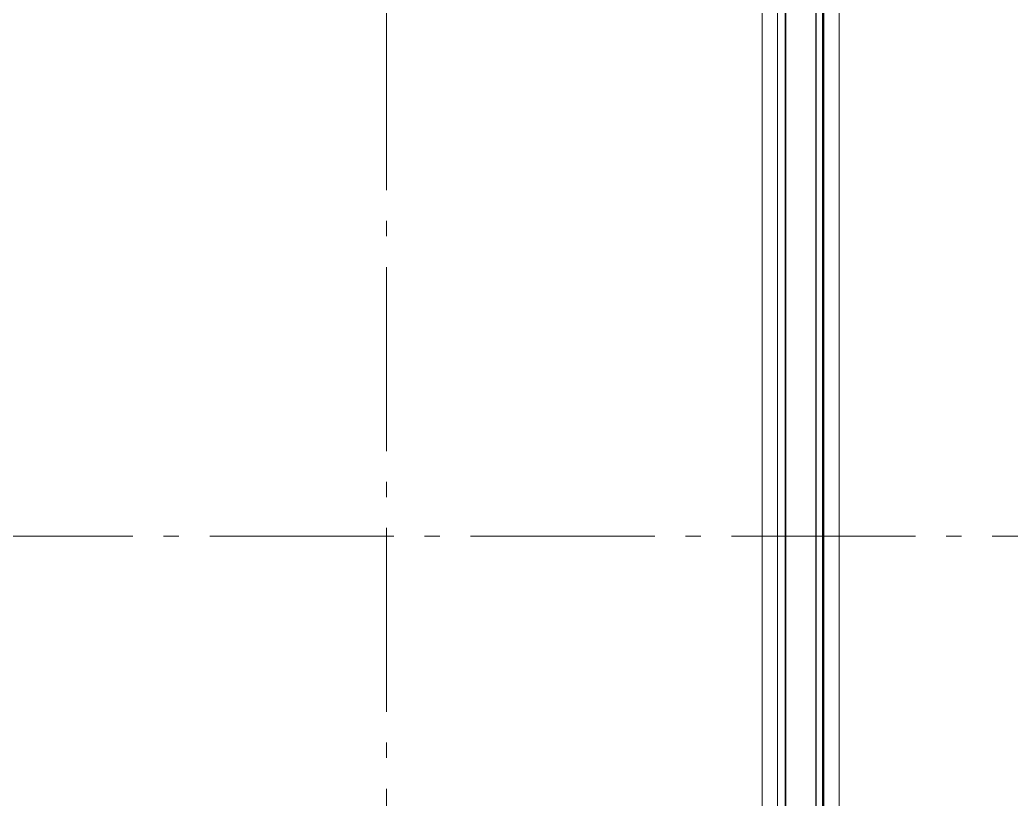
# Model space of a CAD drawing. Header units: millimetres. Extents: x -187347 to 135007, y -6415 to 292048.
# Drawn here: x -77329 to -70868, y 60340 to 65420 of the extents above; entities that cross this region are included whole.
import ezdxf

# ---------------------------------------------------------------- set-up
doc = ezdxf.new("R2010")
doc.units = ezdxf.units.MM
doc.header["$LTSCALE"] = 100
doc.linetypes.add('Z_LINE-CNTR', pattern=[17, 12, -2, 1, -2])
for name, color, linetype, lineweight in [('A-WALL', 7, 'Continuous', 5), ('A-WALL-FNSH', 7, 'Continuous', 5), ('A-WALL-PATT', 7, 'Continuous', 5), ('S-GRID', 7, 'Continuous', 5)]:
    doc.layers.add(name, color=color, linetype=linetype, lineweight=lineweight)
doc.layers.add('STEEL', color=5, linetype='Continuous')

# ---------------------------------------------------------------- blocks, each defined once
blk = doc.blocks.new('steel weighing')
at = {"layer": 'STEEL', "color": 6, "linetype": 'ByBlock', "ltscale": 20}
blk.add_line((845610.1, 785429.8), (845610.1, 687739.1), dxfattribs=at)

msp = doc.modelspace()

# ---------------------------------------------------------------- hatches: boundary and pattern name
at = {"layer": 'A-WALL-PATT', "true_color": 0x125900}
msp.add_hatch(color=88, dxfattribs=at).paths.add_polyline_path([(-72339.9, 56555.8), (-72339.1, 56555.8), (-72339.1, 67768), (-72339.9, 67768), (-72339.9, 56754.7)])
at = {"layer": 'A-WALL-PATT', "true_color": 0x30f000}
msp.add_hatch(color=80, dxfattribs=at).paths.add_polyline_path([(-72140.7, 56555.8), (-72139.9, 56555.8), (-72139.9, 67768), (-72140.7, 67768), (-72140.7, 56754.7)])

# ---------------------------------------------------------------- linework, layer by layer
at = {"layer": 'A-WALL'}
for p, q in [((-72489.9, 68543.1), (-72489.9, 56555.8)), ((-72389.9, 68543.1), (-72389.9, 56555.8)), ((-72089.9, 67718), (-72089.9, 56585)), ((-71989.9, 67618), (-71989.9, 56685))]:
    msp.add_line(p, q, dxfattribs=at)
at = {"layer": 'A-WALL', "lineweight": 25}
for p, q in [((-72339.1, 67768), (-72339.1, 56555.8)), ((-72140.7, 67768), (-72140.7, 56555.8))]:
    msp.add_line(p, q, dxfattribs=at)
at = {"layer": 'A-WALL-FNSH'}
for p, q in [((-72339.9, 67768), (-72339.9, 56555.8)), ((-72139.9, 56555.8), (-72139.9, 67768))]:
    msp.add_line(p, q, dxfattribs=at)
at = {"layer": 'S-GRID', "color": 152, "linetype": 'Z_LINE-CNTR'}
for p, q in [((-74939.9, 111408.8), (-74939.9, -6038.2)), ((-89691.4, 62055), (-18064, 62055))]:
    msp.add_line(p, q, dxfattribs=at)

# ---------------------------------------------------------------- block references
at = {"layer": 'STEEL', "color": 6, "linetype": 'ByBlock'}
msp.add_blockref('steel weighing', (-917708.7, -686445.9, -1.7), dxfattribs=at)

doc.saveas('drawing.dxf')
